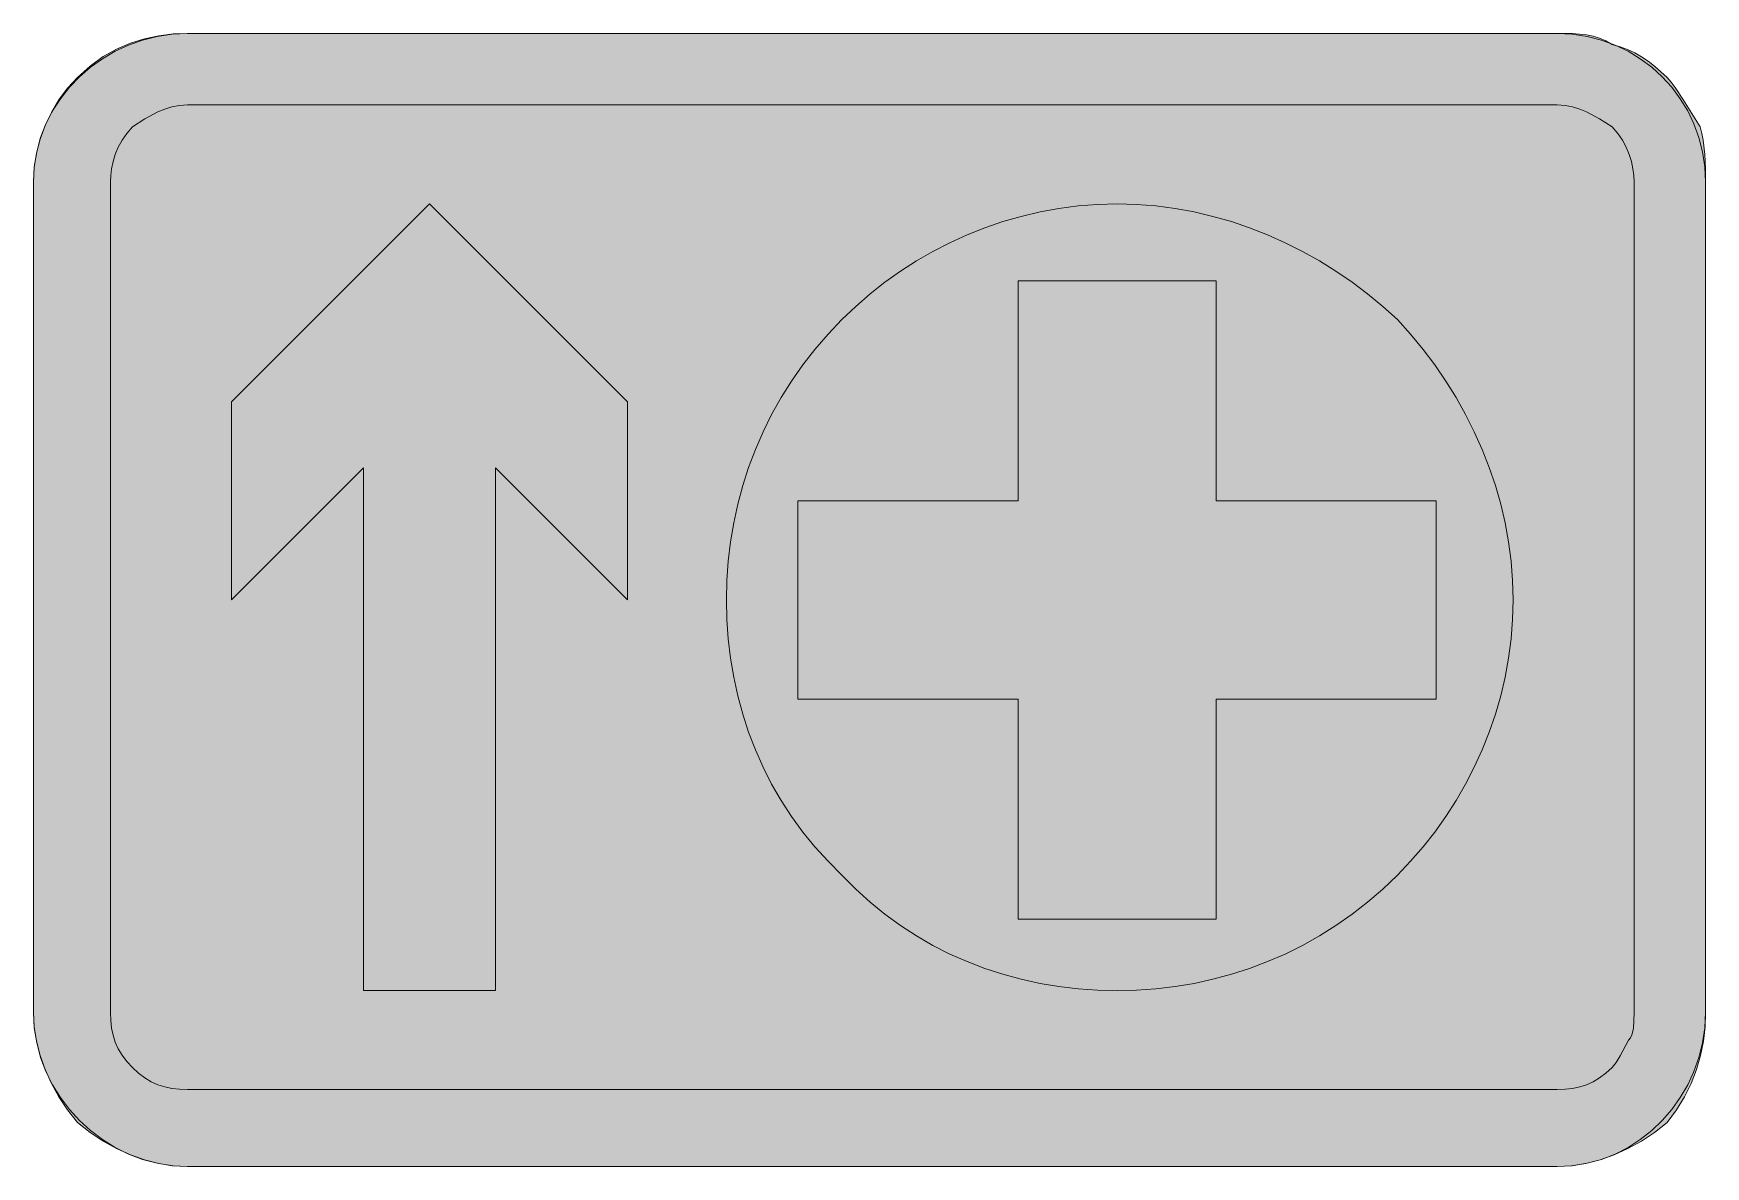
# Model space of a CAD drawing. Header units: metres. Extents: x 101 to 465, y 13 to 260.
import ezdxf

# ---------------------------------------------------------------- set-up
doc = ezdxf.new("R2010")
doc.units = ezdxf.units.M
for name, color, linetype, true_color in [('FILL_BLUE_0000FF', 7, 'Continuous', 0x0000ff), ('FILL_RED_FF0000', 7, 'Continuous', 0xff0000), ('FILL_WHITE_FFFFFF', 7, 'Continuous', 0xffffff), ('STROKE_BLUE_0000FF', 7, 'Continuous', 0x0000ff)]:
    doc.layers.add(name, color=color, linetype=linetype, true_color=true_color)

msp = doc.modelspace()

# ---------------------------------------------------------------- hatches: boundary and pattern name
at = {"layer": 'FILL_BLUE_0000FF', "true_color": 0x0000ff}
h = msp.add_hatch(color=7, dxfattribs=at)
h.dxf.hatch_style = 1
h.paths.add_polyline_path([(134.25, 30), (132.5, 30.06), (130.86, 30.24), (129.29, 30.57), (127.8, 31.05), (126.36, 31.7), (124.97, 32.53), (123.6, 33.56), (122.25, 34.8), (121.01, 36.15), (119.98, 37.52), (119.15, 38.91), (118.5, 40.35), (118.02, 41.84), (117.69, 43.41), (117.51, 45.05), (117.45, 46.8), (117.45, 228), (117.51, 229.4), (117.69, 230.89), (118.02, 232.43), (118.5, 234), (119.15, 235.57), (119.98, 237.11), (121.01, 238.6), (122.25, 240), (124.97, 241.76), (127.8, 243.3), (129.29, 243.91), (130.86, 244.39), (132.5, 244.69), (134.25, 244.8), (433.05, 244.8), (434.8, 244.69), (436.44, 244.39), (438.01, 243.91), (439.5, 243.3), (442.33, 241.76), (445.05, 240), (446.29, 238.6), (447.32, 237.11), (448.15, 235.57), (448.8, 234), (449.28, 232.43), (449.61, 230.89), (449.79, 229.4), (449.85, 228), (449.85, 46.8), (449.83, 45.02), (449.7, 43.35), (449.34, 41.91), (449.05, 41.3), (448.65, 40.8), (446.85, 37.35), (445.95, 35.91), (445.05, 34.8), (443.7, 33.56), (442.33, 32.53), (440.94, 31.7), (439.5, 31.05), (438.01, 30.57), (436.44, 30.24), (434.8, 30.06), (433.05, 30), (134.25, 30)])
at = {"layer": 'FILL_RED_FF0000', "true_color": 0xff0000}
h = msp.add_hatch(color=7, dxfattribs=at)
h.dxf.hatch_style = 1
h.paths.add_polyline_path([(358.65, 158.4), (406.65, 158.4), (406.65, 115.2), (358.65, 115.2), (358.65, 67.2), (315.45, 67.2), (315.45, 115.2), (267.45, 115.2), (267.45, 158.4), (315.45, 158.4), (315.45, 206.4), (358.65, 206.4), (358.65, 158.4)])
at = {"layer": 'FILL_WHITE_FFFFFF', "true_color": 0xffffff}
h = msp.add_hatch(color=7, dxfattribs=at)
h.dxf.hatch_style = 1
h.paths.add_polyline_path([(134.25, 13.2), (131.1, 13.37), (127.97, 13.86), (124.86, 14.66), (121.8, 15.75), (118.79, 17.13), (115.86, 18.77), (113, 20.66), (110.25, 22.8), (108.11, 25.55), (106.22, 28.41), (104.58, 31.34), (103.2, 34.35), (102.11, 37.41), (101.31, 40.52), (100.82, 43.65), (100.65, 46.8), (100.65, 228), (100.82, 231.15), (101.31, 234.26), (102.11, 237.32), (103.2, 240.3), (104.58, 243.16), (106.22, 245.89), (108.11, 248.44), (110.25, 250.8), (113, 253.28), (115.86, 255.34), (118.79, 257), (121.8, 258.3), (124.86, 259.26), (127.97, 259.91), (131.1, 260.28), (134.25, 260.4), (433.05, 260.4), (436.44, 260.36), (439.5, 260.1), (440.94, 259.81), (442.33, 259.39), (443.7, 258.79), (445.05, 258), (446.8, 257.49), (448.44, 256.87), (450.01, 256.14), (451.5, 255.3), (452.94, 254.34), (454.33, 253.27), (457.05, 250.8), (457.95, 249.79), (458.85, 248.61), (460.65, 245.85), (464.25, 240), (464.65, 238.6), (464.94, 237.11), (465.3, 234), (465.43, 230.89), (465.45, 228), (465.45, 46.8), (465.34, 43.65), (464.98, 40.52), (464.37, 37.41), (463.5, 34.35), (462.34, 31.34), (460.89, 28.41), (459.13, 25.55), (457.05, 22.8), (454.3, 20.66), (451.44, 18.77), (448.51, 17.13), (445.5, 15.75), (442.44, 14.66), (439.33, 13.86), (436.2, 13.37), (433.05, 13.2), (134.25, 13.2)])
h = msp.add_hatch(color=7, dxfattribs=at)
h.dxf.hatch_style = 1
h.paths.add_polyline_path([(230.25, 136.8), (201.45, 165.6), (201.45, 51.6), (172.65, 51.6), (172.65, 165.6), (143.85, 136.8), (143.85, 180), (187.05, 223.2), (230.25, 180), (230.25, 136.8)])
h = msp.add_hatch(color=7, dxfattribs=at)
h.dxf.hatch_style = 1
h.paths.add_polyline_path([(423.34, 132.54), (423.01, 128.32), (422.46, 124.13), (421.71, 120), (420.75, 115.92), (419.59, 111.91), (418.24, 107.97), (416.7, 104.1), (414.98, 100.32), (413.08, 96.63), (411.01, 93.04), (408.77, 89.55), (406.37, 86.18), (403.81, 82.92), (401.1, 79.79), (398.25, 76.8), (395.04, 73.75), (391.73, 70.89), (388.32, 68.24), (384.81, 65.77), (381.2, 63.51), (377.51, 61.44), (373.75, 59.57), (369.9, 57.9), (365.98, 56.42), (362, 55.14), (357.96, 54.06), (353.87, 53.17), (349.72, 52.49), (345.54, 51.99), (341.31, 51.7), (337.05, 51.6), (332.79, 51.7), (328.57, 51.99), (324.38, 52.49), (320.25, 53.17), (316.17, 54.06), (312.16, 55.14), (308.22, 56.42), (304.35, 57.9), (300.57, 59.57), (296.88, 61.44), (293.29, 63.51), (289.8, 65.77), (286.43, 68.24), (283.17, 70.89), (280.04, 73.75), (277.05, 76.8), (274, 79.79), (271.14, 82.92), (268.49, 86.18), (266.03, 89.55), (263.76, 93.04), (261.69, 96.63), (259.82, 100.32), (258.15, 104.1), (256.67, 107.97), (255.39, 111.91), (254.31, 115.92), (253.43, 120), (252.74, 124.13), (252.24, 128.32), (251.95, 132.54), (251.85, 136.8), (251.95, 141.06), (252.24, 145.29), (252.74, 149.47), (253.43, 153.62), (254.31, 157.71), (255.39, 161.75), (256.67, 165.73), (258.15, 169.65), (259.82, 173.5), (261.69, 177.26), (263.76, 180.95), (266.03, 184.56), (268.49, 188.07), (271.14, 191.48), (274, 194.79), (277.05, 198), (280.04, 200.85), (283.17, 203.56), (286.43, 206.12), (289.8, 208.52), (293.29, 210.76), (296.88, 212.83), (300.57, 214.73), (304.35, 216.45), (308.22, 217.99), (312.16, 219.34), (316.17, 220.5), (320.25, 221.46), (324.38, 222.21), (328.57, 222.76), (332.79, 223.09), (337.05, 223.2), (341.31, 223.09), (345.54, 222.76), (349.72, 222.21), (353.87, 221.46), (357.96, 220.5), (362, 219.34), (365.98, 217.99), (369.9, 216.45), (373.75, 214.73), (377.51, 212.83), (381.2, 210.76), (384.81, 208.52), (388.32, 206.12), (391.73, 203.56), (395.04, 200.85), (398.25, 198), (401.1, 194.79), (403.81, 191.48), (406.37, 188.07), (408.77, 184.56), (411.01, 180.95), (413.08, 177.26), (414.98, 173.5), (416.7, 169.65), (418.24, 165.73), (419.59, 161.75), (420.75, 157.71), (421.71, 153.62), (422.46, 149.47), (423.01, 145.29), (423.34, 141.06), (423.45, 136.8), (423.34, 132.54)])

# ---------------------------------------------------------------- linework, layer by layer
at = {"layer": 'FILL_BLUE_0000FF', "lineweight": 0, "true_color": 0x0000ff}
msp.add_lwpolyline([(134.25, 30), (132.5, 30.06), (130.86, 30.24), (129.29, 30.57), (127.8, 31.05), (126.36, 31.7), (124.97, 32.53), (123.6, 33.56), (122.25, 34.8), (121.01, 36.15), (119.98, 37.52), (119.15, 38.91), (118.5, 40.35), (118.02, 41.84), (117.69, 43.41), (117.51, 45.05), (117.45, 46.8), (117.45, 228), (117.51, 229.4), (117.69, 230.89), (118.02, 232.43), (118.5, 234), (119.15, 235.57), (119.98, 237.11), (121.01, 238.6), (122.25, 240), (124.97, 241.76), (127.8, 243.3), (129.29, 243.91), (130.86, 244.39), (132.5, 244.69), (134.25, 244.8), (433.05, 244.8), (434.8, 244.69), (436.44, 244.39), (438.01, 243.91), (439.5, 243.3), (442.33, 241.76), (445.05, 240), (446.29, 238.6), (447.32, 237.11), (448.15, 235.57), (448.8, 234), (449.28, 232.43), (449.61, 230.89), (449.79, 229.4), (449.85, 228), (449.85, 46.8), (449.83, 45.02), (449.7, 43.35), (449.34, 41.91), (449.05, 41.3), (448.65, 40.8), (446.85, 37.35), (445.95, 35.91), (445.05, 34.8), (443.7, 33.56), (442.33, 32.53), (440.94, 31.7), (439.5, 31.05), (438.01, 30.57), (436.44, 30.24), (434.8, 30.06), (433.05, 30)], close=True, dxfattribs=at)
at = {"layer": 'FILL_RED_FF0000', "lineweight": 0, "true_color": 0xff0000}
msp.add_lwpolyline([(358.65, 158.4), (406.65, 158.4), (406.65, 115.2), (358.65, 115.2), (358.65, 67.2), (315.45, 67.2), (315.45, 115.2), (267.45, 115.2), (267.45, 158.4), (315.45, 158.4), (315.45, 206.4), (358.65, 206.4)], close=True, dxfattribs=at)
at = {"layer": 'FILL_WHITE_FFFFFF', "lineweight": 0, "true_color": 0xffffff}
msp.add_lwpolyline([(134.25, 13.2), (131.1, 13.37), (127.97, 13.86), (124.86, 14.66), (121.8, 15.75), (118.79, 17.13), (115.86, 18.77), (113, 20.66), (110.25, 22.8), (108.11, 25.55), (106.22, 28.41), (104.58, 31.34), (103.2, 34.35), (102.11, 37.41), (101.31, 40.52), (100.82, 43.65), (100.65, 46.8), (100.65, 228), (100.82, 231.15), (101.31, 234.26), (102.11, 237.32), (103.2, 240.3), (104.58, 243.16), (106.22, 245.89), (108.11, 248.44), (110.25, 250.8), (113, 253.28), (115.86, 255.34), (118.79, 257), (121.8, 258.3), (124.86, 259.26), (127.97, 259.91), (131.1, 260.28), (134.25, 260.4), (433.05, 260.4), (436.44, 260.36), (439.5, 260.1), (440.94, 259.81), (442.33, 259.39), (443.7, 258.79), (445.05, 258), (446.8, 257.49), (448.44, 256.87), (450.01, 256.14), (451.5, 255.3), (452.94, 254.34), (454.33, 253.27), (457.05, 250.8), (457.95, 249.79), (458.85, 248.61), (460.65, 245.85), (464.25, 240), (464.65, 238.6), (464.94, 237.11), (465.3, 234), (465.43, 230.89), (465.45, 228), (465.45, 46.8), (465.34, 43.65), (464.98, 40.52), (464.37, 37.41), (463.5, 34.35), (462.34, 31.34), (460.89, 28.41), (459.13, 25.55), (457.05, 22.8), (454.3, 20.66), (451.44, 18.77), (448.51, 17.13), (445.5, 15.75), (442.44, 14.66), (439.33, 13.86), (436.2, 13.37), (433.05, 13.2)], close=True, dxfattribs=at)
at = {"layer": 'FILL_WHITE_FFFFFF', "lineweight": 0, "true_color": 0x0000ff}
for points in [[(230.25, 136.8), (201.45, 165.6), (201.45, 51.6), (172.65, 51.6), (172.65, 165.6), (143.85, 136.8), (143.85, 180), (187.05, 223.2), (230.25, 180)], [(423.34, 132.54), (423.01, 128.32), (422.46, 124.13), (421.71, 120), (420.75, 115.92), (419.59, 111.91), (418.24, 107.97), (416.7, 104.1), (414.98, 100.32), (413.08, 96.63), (411.01, 93.04), (408.77, 89.55), (406.37, 86.18), (403.81, 82.92), (401.1, 79.79), (398.25, 76.8), (395.04, 73.75), (391.73, 70.89), (388.32, 68.24), (384.81, 65.77), (381.2, 63.51), (377.51, 61.44), (373.75, 59.57), (369.9, 57.9), (365.98, 56.42), (362, 55.14), (357.96, 54.06), (353.87, 53.17), (349.72, 52.49), (345.54, 51.99), (341.31, 51.7), (337.05, 51.6), (332.79, 51.7), (328.57, 51.99), (324.38, 52.49), (320.25, 53.17), (316.17, 54.06), (312.16, 55.14), (308.22, 56.42), (304.35, 57.9), (300.57, 59.57), (296.88, 61.44), (293.29, 63.51), (289.8, 65.77), (286.43, 68.24), (283.17, 70.89), (280.04, 73.75), (277.05, 76.8), (274, 79.79), (271.14, 82.92), (268.49, 86.18), (266.03, 89.55), (263.76, 93.04), (261.69, 96.63), (259.82, 100.32), (258.15, 104.1), (256.67, 107.97), (255.39, 111.91), (254.31, 115.92), (253.43, 120), (252.74, 124.13), (252.24, 128.32), (251.95, 132.54), (251.85, 136.8), (251.95, 141.06), (252.24, 145.29), (252.74, 149.47), (253.43, 153.62), (254.31, 157.71), (255.39, 161.75), (256.67, 165.73), (258.15, 169.65), (259.82, 173.5), (261.69, 177.26), (263.76, 180.95), (266.03, 184.56), (268.49, 188.07), (271.14, 191.48), (274, 194.79), (277.05, 198), (280.04, 200.85), (283.17, 203.56), (286.43, 206.12), (289.8, 208.52), (293.29, 210.76), (296.88, 212.83), (300.57, 214.73), (304.35, 216.45), (308.22, 217.99), (312.16, 219.34), (316.17, 220.5), (320.25, 221.46), (324.38, 222.21), (328.57, 222.76), (332.79, 223.09), (337.05, 223.2), (341.31, 223.09), (345.54, 222.76), (349.72, 222.21), (353.87, 221.46), (357.96, 220.5), (362, 219.34), (365.98, 217.99), (369.9, 216.45), (373.75, 214.73), (377.51, 212.83), (381.2, 210.76), (384.81, 208.52), (388.32, 206.12), (391.73, 203.56), (395.04, 200.85), (398.25, 198), (401.1, 194.79), (403.81, 191.48), (406.37, 188.07), (408.77, 184.56), (411.01, 180.95), (413.08, 177.26), (414.98, 173.5), (416.7, 169.65), (418.24, 165.73), (419.59, 161.75), (420.75, 157.71), (421.71, 153.62), (422.46, 149.47), (423.01, 145.29), (423.34, 141.06), (423.45, 136.8)]]:
    msp.add_lwpolyline(points, close=True, dxfattribs=at)
at = {"layer": 'STROKE_BLUE_0000FF', "lineweight": 0, "true_color": 0x0000ff}
msp.add_lwpolyline([(433.05, 260.4), (436.38, 260.23), (439.61, 259.75), (442.72, 258.95), (445.71, 257.87), (448.54, 256.51), (451.21, 254.89), (453.7, 253.04), (456, 250.95), (458.09, 248.65), (459.94, 246.16), (461.56, 243.49), (462.92, 240.66), (464, 237.67), (464.8, 234.56), (465.28, 231.33), (465.45, 228), (465.45, 46.8), (465.28, 43.46), (464.8, 40.19), (464, 37.02), (462.92, 33.96), (461.56, 31.03), (459.94, 28.26), (458.09, 25.66), (456, 23.25), (453.7, 21.05), (451.21, 19.09), (448.54, 17.37), (445.71, 15.92), (442.72, 14.76), (439.61, 13.91), (436.38, 13.38), (433.05, 13.2), (134.25, 13.2), (130.91, 13.38), (127.64, 13.91), (124.47, 14.76), (121.41, 15.92), (118.48, 17.37), (115.71, 19.09), (113.11, 21.05), (110.7, 23.25), (108.5, 25.66), (106.54, 28.26), (104.82, 31.03), (103.37, 33.96), (102.21, 37.02), (101.36, 40.19), (100.83, 43.46), (100.65, 46.8), (100.65, 228), (100.83, 231.33), (101.36, 234.56), (102.21, 237.67), (103.37, 240.66), (104.82, 243.49), (106.54, 246.16), (108.5, 248.65), (110.7, 250.95), (113.11, 253.04), (115.71, 254.89), (118.48, 256.51), (121.41, 257.87), (124.47, 258.95), (127.64, 259.75), (130.91, 260.23), (134.25, 260.4), (433.05, 260.4)], dxfattribs=at)

doc.saveas('drawing.dxf')
